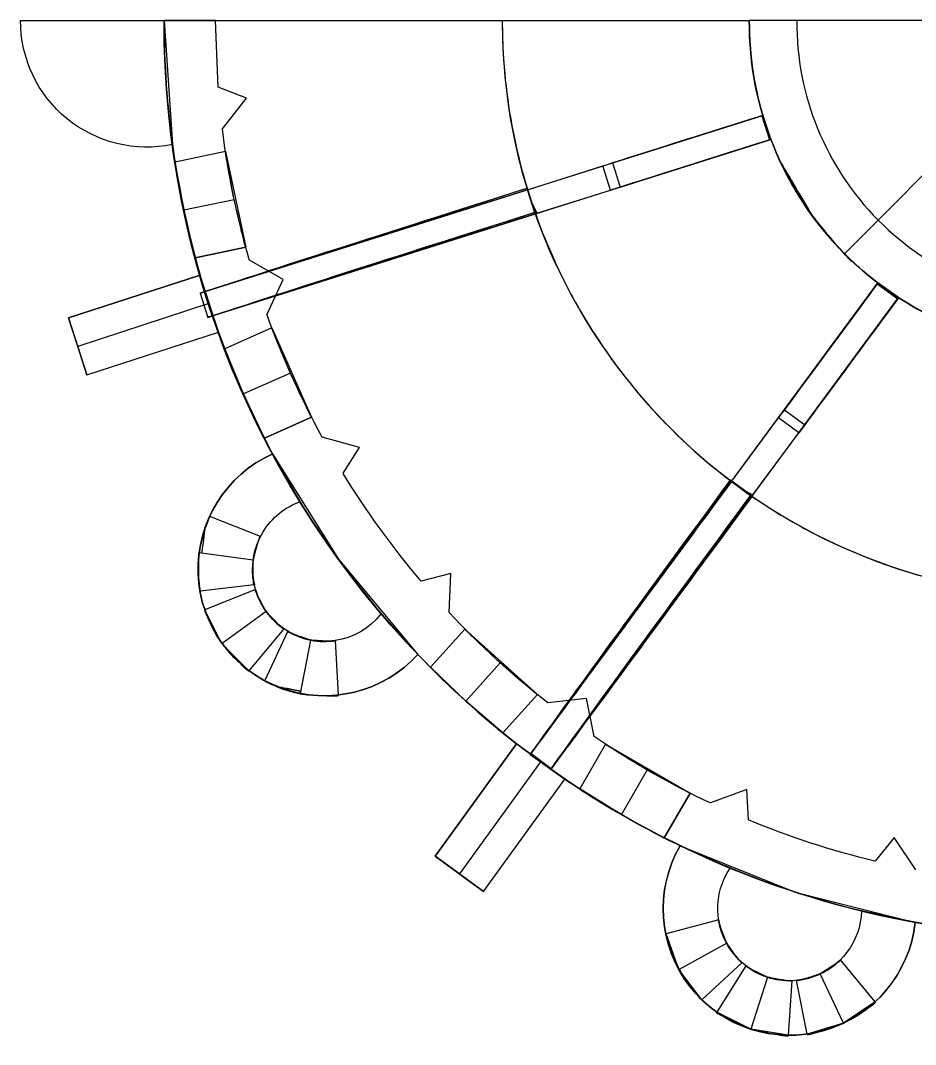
# Model space of a CAD drawing. Extents: x 146 to 208, y -275 to -29.
# Drawn here: x 157.13 to 178.26, y -86.88 to -62.7 of the extents above; entities that cross this region are included whole.
import ezdxf

# ---------------------------------------------------------------- set-up
doc = ezdxf.new("R2010")
doc.units = 0
doc.layers.add('MODEL$BOURGES', color=7, linetype='CONTINUOUS')

msp = doc.modelspace()

# ---------------------------------------------------------------- linework, layer by layer
at = {"layer": 'MODEL$BOURGES'}
for p, q in [((157.135, -62.705, 12.403), (160.521, -62.705, 23.635)), ((161.737, -62.705), (160.521, -62.705)), ((160.521, -62.705), (160.521, -62.705, 14.278)), ((161.737, -62.705, 14.278), (160.521, -62.705, 14.278)), ((160.521, -62.705, 14.278), (168.504, -62.705, 18.286)), ((160.521, -62.705, 23.635), (160.722, -65.633, 12.403)), ((161.797, -64.28), (161.737, -62.705)), ((161.737, -62.705), (161.737, -62.705, 14.278)), ((161.797, -64.28, 14.278), (161.737, -62.705, 14.278)), ((168.504, -62.705, 18.286), (168.504, -62.705, 25.995)), ((168.504, -62.705, 25.995), (174.335, -62.705, 30.167)), ((174.335, -62.705, 30.167), (174.335, -62.705, 43.05)), ((175.457, -62.705, 43.05), (174.335, -62.705, 43.05)), ((174.335, -62.705, 30.167), (174.335, -62.705, 43.05)), ((182.068, -62.705, 52.393), (175.457, -62.705, 43.05)), ((177.376, -67.416, 43.05), (182.036, -62.727, 52.393)), ((162.466, -64.542), (161.797, -64.28)), ((161.797, -64.28), (161.797, -64.28, 14.278)), ((162.466, -64.542, 14.278), (161.797, -64.28, 14.278)), ((161.897, -65.264), (162.466, -64.542)), ((161.897, -65.264, 14.278), (162.466, -64.542, 14.278)), ((162.466, -64.542), (162.466, -64.542, 14.278)), ((161.488, -69.105, 23.447), (174.653, -64.948, 38.115)), ((171.106, -66.068, 31.277), (174.653, -64.948, 34.829)), ((174.653, -64.948, 33.501), (174.633, -64.954, 33.043)), ((174.633, -64.954, 33.043), (174.813, -65.525, 33.043)), ((174.844, -65.515, 38.128), (174.653, -64.948, 38.115)), ((174.653, -64.948, 36.272), (174.844, -65.515, 36.279)), ((174.844, -65.515, 34.84), (174.653, -64.948, 34.829)), ((174.653, -64.948, 33.501), (174.653, -64.948, 34.829)), ((174.653, -64.948, 36.272), (174.653, -64.948, 38.115)), ((161.897, -65.264), (161.897, -65.264, 14.278)), ((174.712, -65.138, 30.167), (174.712, -65.138, 43.05)), ((161.668, -69.676, 23.447), (174.844, -65.515, 38.128)), ((171.286, -66.639, 31.277), (174.844, -65.515, 34.84)), ((174.844, -65.515, 33.767), (174.813, -65.525, 33.043)), ((174.844, -65.515, 33.767), (174.844, -65.515, 34.84)), ((174.844, -65.515, 36.279), (174.844, -65.515, 38.128)), ((161.972, -65.8, 8.615), (160.783, -66.05, 8.615)), ((161.972, -65.8, 3.873), (160.783, -66.05, 3.873)), ((161.972, -65.8, 8.615), (161.972, -65.8, 3.873)), ((161.972, -65.8, 3.873), (162.448, -68.056, 3.873)), ((174.963, -65.807, 34.564), (174.963, -65.807, 30.708)), ((160.783, -66.05, 3.873), (160.783, -66.05, 8.615)), ((160.991, -67.185, 3.873), (160.783, -66.05, 3.873)), ((169.101, -66.699, 25.995), (170.879, -66.14, 27.327)), ((171.059, -66.711, 27.319), (170.879, -66.14, 27.327)), ((171.106, -66.068, 31.277), (171.286, -66.639, 31.277)), ((169.101, -66.661, 25.995), (161.491, -69.104, 20.204)), ((169.101, -66.661, 24.304), (169.101, -66.661, 25.995)), ((169.276, -67.234, 24.304), (169.101, -66.661, 24.304)), ((169.276, -67.234, 25.995), (169.101, -66.661, 25.995)), ((169.101, -66.699, 25.995), (169.199, -67.008, 25.996)), ((169.101, -66.699, 25.995), (169.102, -66.7, 28.509)), ((169.282, -67.271, 28.509), (169.102, -66.7, 28.509)), ((169.324, -67.257, 26.022), (171.059, -66.711, 27.319)), ((162.178, -66.935, 10.405), (160.991, -67.185, 10.405)), ((161.259, -68.307, 3.873), (160.991, -67.185, 3.873)), ((169.199, -67.008, 25.996), (169.324, -67.257, 26.022)), ((169.199, -67.008, 25.996), (169.282, -67.27, 25.995)), ((169.276, -67.234, 25.995), (161.666, -69.677, 20.204)), ((169.276, -67.234, 24.304), (169.276, -67.234, 25.995)), ((169.324, -67.257, 26.022), (169.282, -67.27, 25.995)), ((169.282, -67.27, 25.995), (169.282, -67.271, 28.509)), ((176.586, -68.212, 43.05), (177.376, -67.416, 43.05)), ((169.401, -67.573, 18.307), (169.4, -67.573, 18.286)), ((169.401, -67.573, 18.307), (169.408, -67.593, 21.807)), ((161.259, -68.307, 8.615), (162.448, -68.056, 8.615)), ((162.448, -68.056, 3.873), (161.259, -68.307, 3.873)), ((162.448, -68.056, 3.873), (162.448, -68.056, 8.615)), ((161.259, -68.307, 8.615), (161.259, -68.307, 3.873)), ((163.331, -68.818), (162.535, -68.367)), ((162.535, -68.367), (162.535, -68.367, 14.278)), ((163.331, -68.818, 14.278), (162.535, -68.367, 14.278)), ((176.972, -68.574, 30.708), (176.972, -68.574, 34.564)), ((161.371, -68.714, 14.278), (158.264, -69.727, 14.278)), ((161.371, -68.714, 23.447), (158.264, -69.727, 23.447)), ((158.264, -69.727, 23.447), (161.371, -68.714, 23.447)), ((161.371, -68.714), (158.264, -69.727)), ((161.371, -68.714, 14.278), (158.264, -69.727, 14.278)), ((161.371, -68.714, 14.278), (161.371, -68.714, 23.447)), ((161.807, -70.06, 14.278), (161.371, -68.714, 14.278)), ((161.807, -70.06, 23.447), (161.371, -68.714, 23.447)), ((161.578, -69.389, 24.428), (161.371, -68.714, 23.447)), ((161.371, -68.714), (161.371, -68.714, 14.278)), ((162.951, -69.653), (163.331, -68.818)), ((162.951, -69.653, 14.278), (163.331, -68.818, 14.278)), ((163.331, -68.818), (163.331, -68.818, 14.278)), ((161.371, -69.142, 20.747), (161.488, -69.105, 23.447)), ((161.371, -69.142, 20.747), (161.551, -69.713, 20.747)), ((161.488, -69.105, 23.447), (161.668, -69.676, 23.447)), ((161.491, -69.104, 20.204), (161.491, -69.104, 16.807)), ((161.491, -69.104, 16.807), (161.666, -69.677, 16.807)), ((161.666, -69.677, 20.204), (161.491, -69.104, 20.204)), ((169.167, -80.03, 23.426), (177.37, -68.901, 38.115)), ((175.163, -71.895, 31.277), (177.37, -68.901, 34.829)), ((177.37, -68.901, 33.501), (177.357, -68.918, 33.043)), ((177.357, -68.918, 33.043), (177.839, -69.273, 33.043)), ((177.859, -69.246, 38.128), (177.37, -68.901, 38.115)), ((177.37, -68.901, 36.272), (177.859, -69.246, 36.279)), ((177.859, -69.246, 34.84), (177.37, -68.901, 34.829)), ((177.37, -68.901, 33.501), (177.37, -68.901, 34.829)), ((177.37, -68.901, 36.272), (177.37, -68.901, 38.115)), ((169.651, -80.383, 23.429), (177.859, -69.246, 38.128)), ((175.645, -72.25, 31.277), (177.859, -69.246, 34.84)), ((177.859, -69.246, 33.767), (177.839, -69.273, 33.043)), ((177.859, -69.246, 33.767), (177.859, -69.246, 34.84)), ((177.859, -69.246, 36.279), (177.859, -69.246, 38.128)), ((161.578, -69.389, 24.428), (158.483, -70.398, 24.428)), ((161.578, -69.389, 24.428), (161.807, -70.06, 23.447)), ((178.12, -69.409, 34.564), (178.12, -69.409, 30.708)), ((158.264, -69.727, 14.278), (158.264, -69.727, 23.447)), ((158.264, -69.727, 14.278), (158.7, -71.073, 14.278)), ((158.264, -69.727, 23.447), (158.7, -71.073, 23.447)), ((158.483, -70.398, 24.428), (158.264, -69.727, 23.447)), ((158.264, -69.727, 23.447), (158.7, -71.073, 23.447)), ((158.264, -69.727), (158.264, -69.727, 14.278)), ((158.264, -69.727), (158.7, -71.073)), ((158.264, -69.727, 14.278), (158.7, -71.073, 14.278)), ((161.551, -69.713, 20.747), (161.668, -69.676, 23.447)), ((161.666, -69.677, 20.204), (161.666, -69.677, 16.807)), ((162.951, -69.653), (162.951, -69.653, 14.278)), ((158.7, -71.073, 14.278), (161.807, -70.06, 14.278)), ((158.7, -71.073, 23.447), (161.807, -70.06, 23.447)), ((158.7, -71.073, 23.447), (161.807, -70.06, 23.447)), ((158.7, -71.073), (161.807, -70.06)), ((158.7, -71.073, 14.278), (161.807, -70.06, 14.278)), ((161.807, -70.06, 14.278), (161.807, -70.06, 23.447)), ((161.807, -70.06), (161.807, -70.06, 14.278)), ((163.065, -69.961, 8.615), (161.954, -70.455, 8.615)), ((163.065, -69.961, 3.873), (161.954, -70.455, 3.873)), ((163.065, -69.961, 8.615), (163.065, -69.961, 3.873)), ((163.065, -69.961, 3.873), (164.002, -72.068, 3.873)), ((158.7, -71.073, 23.447), (158.483, -70.398, 24.428)), ((161.954, -70.455, 3.873), (161.954, -70.455, 8.615)), ((162.394, -71.521, 3.873), (161.954, -70.455, 3.873)), ((158.7, -71.073, 14.278), (158.7, -71.073, 23.447)), ((158.7, -71.073), (158.7, -71.073, 14.278)), ((163.503, -71.028, 10.405), (162.394, -71.521, 10.405)), ((162.891, -72.562, 3.873), (162.394, -71.521, 3.873)), ((175.163, -71.895, 31.277), (175.645, -72.25, 31.277)), ((162.891, -72.562, 8.615), (164.002, -72.068, 8.615)), ((164.002, -72.068, 3.873), (162.891, -72.562, 3.873)), ((164.002, -72.068, 3.873), (164.002, -72.068, 8.615)), ((173.915, -73.585, 25.995), (175.022, -72.086, 27.327)), ((175.504, -72.442, 27.319), (175.022, -72.086, 27.327)), ((174.423, -73.905, 26.022), (175.504, -72.442, 27.319)), ((162.891, -72.562, 8.615), (162.891, -72.562, 3.873)), ((165.135, -72.789), (164.252, -72.54)), ((164.252, -72.54), (164.252, -72.54, 14.278)), ((165.135, -72.789, 14.278), (164.252, -72.54, 14.278)), ((163.732, -74.062), (163.085, -72.936)), ((163.085, -72.936), (163.085, -72.936, 12.403)), ((163.732, -74.062, 12.403), (163.085, -72.936, 12.403)), ((163.085, -72.936, 12.403), (164.639, -75.421, 23.635)), ((164.748, -73.395), (165.135, -72.789)), ((164.748, -73.395, 14.278), (165.135, -72.789, 14.278)), ((165.135, -72.789), (165.135, -72.789, 14.278)), ((164.748, -73.395), (164.748, -73.395, 14.278)), ((173.558, -73.311, 21.765), (173.542, -73.297, 18.286)), ((173.542, -73.297, 18.286), (174.297, -73.868, 18.286)), ((173.892, -73.555, 25.995), (169.181, -80.011, 20.204)), ((173.892, -73.555, 24.304), (173.892, -73.555, 25.995)), ((174.371, -73.914, 24.304), (173.892, -73.555, 24.304)), ((174.371, -73.914, 25.995), (173.892, -73.555, 25.995)), ((173.915, -73.585, 25.995), (174.176, -73.778, 25.996)), ((173.915, -73.585, 25.995), (173.916, -73.586, 28.509)), ((174.398, -73.941, 28.509), (173.916, -73.586, 28.509)), ((174.371, -73.914, 25.995), (169.659, -80.371, 20.204)), ((174.176, -73.778, 25.996), (174.423, -73.905, 26.022)), ((174.176, -73.778, 25.996), (174.397, -73.941, 25.995)), ((174.297, -73.868, 18.286), (174.297, -73.868, 18.308)), ((174.297, -73.868, 18.308), (174.315, -73.881, 21.808)), ((174.371, -73.914, 24.304), (174.371, -73.914, 25.995)), ((174.423, -73.905, 26.022), (174.397, -73.941, 25.995)), ((174.397, -73.941, 25.995), (174.398, -73.941, 28.509)), ((163.732, -74.062), (163.732, -74.062, 12.403)), ((161.486, -74.706, 2.935), (161.602, -74.412, 2.935)), ((161.602, -74.412, 2.935), (161.602, -74.412, 7.677)), ((162.8, -74.886, 7.677), (161.602, -74.412, 7.677)), ((162.8, -74.886, 2.935), (161.602, -74.412, 2.935)), ((161.384, -75.089, 2.935), (161.486, -74.706, 2.935)), ((161.486, -74.706, 8.914), (161.385, -75.088, 9.344)), ((162.8, -74.886, 7.677), (162.8, -74.886, 2.935)), ((162.863, -74.774), (162.863, -74.774, 12.403)), ((161.337, -75.447, 2.935), (161.384, -75.089, 2.935)), ((161.385, -75.088, 9.344), (161.354, -75.276, 9.468)), ((161.354, -75.276, 9.468), (161.337, -75.445, 9.36)), ((161.409, -75.283, 9.468), (161.354, -75.276, 9.468)), ((162.627, -75.444, 9.468), (161.409, -75.283, 9.468)), ((164.639, -75.421, 23.635), (166.515, -77.673, 12.403)), ((161.334, -75.843, 2.935), (161.337, -75.447, 2.935)), ((161.337, -75.447, 9.358), (161.334, -75.843, 8.941)), ((162.627, -75.497, 9.403), (162.627, -75.444, 9.468)), ((162.627, -75.549, 9.337), (162.627, -75.497, 9.403)), ((162.627, -75.598, 9.268), (162.627, -75.549, 9.337)), ((162.627, -75.645, 9.199), (162.627, -75.598, 9.268)), ((162.627, -75.689, 9.127), (162.627, -75.645, 9.199)), ((177.478, -75.522, 21.798), (177.421, -75.502, 22.147)), ((161.334, -75.843, 8.941), (161.338, -75.882, 8.873)), ((161.373, -76.174, 2.935), (161.334, -75.843, 2.935)), ((161.338, -75.882, 8.873), (161.342, -75.918, 8.804)), ((162.627, -75.731, 9.054), (162.627, -75.689, 9.127)), ((162.628, -75.77, 8.98), (162.627, -75.731, 9.054)), ((162.628, -75.807, 8.904), (162.628, -75.77, 8.98)), ((162.629, -75.841, 8.828), (162.628, -75.807, 8.904)), ((162.63, -75.872, 8.75), (162.629, -75.841, 8.828)), ((162.631, -75.901, 8.671), (162.63, -75.872, 8.75)), ((162.632, -75.927, 8.591), (162.631, -75.901, 8.671)), ((167.287, -75.762), (166.593, -75.944)), ((167.287, -75.762, 14.278), (166.593, -75.944, 14.278)), ((167.25, -76.682), (167.287, -75.762)), ((167.25, -76.682, 14.278), (167.287, -75.762, 14.278)), ((167.287, -75.762), (167.287, -75.762, 14.278)), ((161.342, -75.918, 8.804), (161.345, -75.953, 8.735)), ((161.345, -75.953, 8.735), (161.348, -75.984, 8.664)), ((161.348, -75.984, 8.664), (161.351, -76.014, 8.591)), ((161.351, -76.014, 8.591), (161.354, -76.041, 8.519)), ((161.354, -76.041, 8.519), (161.357, -76.065, 8.445)), ((161.357, -76.065, 8.445), (161.359, -76.088, 8.37)), ((161.359, -76.088, 8.37), (161.362, -76.107, 8.295)), ((161.362, -76.107, 8.295), (161.364, -76.125, 8.219)), ((161.364, -76.125, 8.219), (161.366, -76.139, 8.143)), ((161.366, -76.139, 8.143), (161.367, -76.151, 8.066)), ((161.367, -76.151, 8.066), (161.369, -76.161, 7.988)), ((162.652, -76.027, 2.935), (161.373, -76.174, 2.935)), ((162.681, -76.14, 7.677), (161.484, -76.615, 7.677)), ((162.681, -76.14, 2.935), (161.484, -76.615, 2.935)), ((162.633, -75.95, 8.51), (162.632, -75.927, 8.591)), ((162.635, -75.971, 8.429), (162.633, -75.95, 8.51)), ((162.636, -75.989, 8.346), (162.635, -75.971, 8.429)), ((162.638, -76.004, 8.264), (162.636, -75.989, 8.346)), ((162.639, -76.016, 8.181), (162.638, -76.004, 8.264)), ((162.641, -76.025, 8.097), (162.639, -76.016, 8.181)), ((162.643, -76.031, 8.013), (162.641, -76.025, 8.097)), ((162.645, -76.034, 7.929), (162.643, -76.031, 8.013)), ((162.648, -76.035, 7.845), (162.645, -76.034, 7.929)), ((162.65, -76.033, 7.761), (162.648, -76.035, 7.845)), ((162.652, -76.027, 7.677), (162.65, -76.033, 7.761)), ((162.652, -76.027, 2.935), (162.652, -76.027, 7.677)), ((162.681, -76.14, 7.677), (162.681, -76.14, 2.935)), ((166.593, -75.944), (166.593, -75.944, 14.278)), ((161.369, -76.161, 7.988), (161.37, -76.168, 7.911)), ((161.37, -76.168, 7.911), (161.371, -76.173, 7.833)), ((161.371, -76.173, 7.833), (161.372, -76.175, 7.755)), ((161.372, -76.175, 7.755), (161.373, -76.174, 7.677)), ((161.373, -76.174, 7.677), (161.373, -76.174, 2.935)), ((161.484, -76.615, 2.935), (161.484, -76.615, 7.677)), ((161.851, -77.355, 2.935), (161.484, -76.615, 2.935)), ((162.935, -76.661, 9.468), (161.893, -77.413, 9.468)), ((162.971, -76.7, 9.403), (162.935, -76.661, 9.468)), ((163.006, -76.737, 9.336), (162.971, -76.7, 9.403)), ((163.039, -76.773, 9.268), (163.006, -76.737, 9.336)), ((163.071, -76.807, 9.198), (163.039, -76.773, 9.268)), ((163.101, -76.838, 9.126), (163.071, -76.807, 9.198)), ((163.13, -76.869, 9.053), (163.101, -76.838, 9.126)), ((163.157, -76.897, 8.979), (163.13, -76.869, 9.053)), ((166.515, -77.673), (165.647, -76.708)), ((165.647, -76.708), (165.647, -76.708, 12.403)), ((166.515, -77.673, 12.403), (165.647, -76.708, 12.403)), ((167.25, -76.682), (167.25, -76.682, 14.278)), ((163.348, -77.066, 2.935), (162.52, -78.055, 2.935)), ((163.182, -76.923, 8.904), (163.157, -76.897, 8.979)), ((163.205, -76.947, 8.827), (163.182, -76.923, 8.904)), ((163.227, -76.969, 8.749), (163.205, -76.947, 8.827)), ((163.248, -76.989, 8.67), (163.227, -76.969, 8.749)), ((163.266, -77.007, 8.59), (163.248, -76.989, 8.67)), ((163.283, -77.023, 8.509), (163.266, -77.007, 8.59)), ((163.298, -77.037, 8.428), (163.283, -77.023, 8.509)), ((163.311, -77.049, 8.346), (163.298, -77.037, 8.428)), ((163.322, -77.059, 8.263), (163.311, -77.049, 8.346)), ((163.331, -77.066, 8.18), (163.322, -77.059, 8.263)), ((163.339, -77.071, 8.097), (163.331, -77.066, 8.18)), ((163.344, -77.075, 8.013), (163.339, -77.071, 8.097)), ((163.348, -77.076, 7.929), (163.344, -77.075, 8.013)), ((163.348, -77.066, 2.935), (163.348, -77.066, 7.677)), ((163.348, -77.066, 7.677), (163.35, -77.071, 7.761)), ((163.35, -77.075, 7.845), (163.348, -77.076, 7.929)), ((163.35, -77.071, 7.761), (163.35, -77.075, 7.845)), ((167.624, -77.071, 8.615), (166.807, -77.974, 8.615)), ((167.624, -77.071, 3.873), (166.807, -77.974, 3.873)), ((167.624, -77.071, 8.615), (167.624, -77.071, 3.873)), ((167.624, -77.071, 3.873), (169.334, -78.619, 3.873)), ((161.851, -77.355, 9.426), (161.893, -77.413, 9.468)), ((161.939, -77.476, 2.935), (161.851, -77.355, 2.935)), ((162.898, -78.297, 2.935), (163.445, -77.128, 2.935)), ((163.437, -77.13, 7.845), (163.44, -77.129, 7.761)), ((163.437, -77.132, 7.929), (163.437, -77.13, 7.845)), ((163.439, -77.135, 8.013), (163.437, -77.132, 7.929)), ((163.445, -77.139, 8.097), (163.439, -77.135, 8.013)), ((163.44, -77.129, 7.761), (163.445, -77.128, 7.677)), ((163.445, -77.128, 7.677), (163.445, -77.128, 2.935)), ((163.453, -77.144, 8.18), (163.445, -77.139, 8.097)), ((163.463, -77.149, 8.263), (163.453, -77.144, 8.18)), ((163.477, -77.155, 8.346), (163.463, -77.149, 8.263)), ((163.493, -77.162, 8.428), (163.477, -77.155, 8.346)), ((163.512, -77.17, 8.509), (163.493, -77.162, 8.428)), ((163.534, -77.179, 8.59), (163.512, -77.17, 8.509)), ((163.558, -77.188, 8.67), (163.534, -77.179, 8.59)), ((163.585, -77.198, 8.749), (163.558, -77.188, 8.67)), ((163.614, -77.208, 8.827), (163.585, -77.198, 8.749)), ((163.646, -77.22, 8.904), (163.614, -77.208, 8.827)), ((163.681, -77.232, 8.979), (163.646, -77.22, 8.904)), ((163.718, -77.245, 9.054), (163.681, -77.232, 8.979)), ((163.757, -77.258, 9.127), (163.718, -77.245, 9.054)), ((163.744, -78.595, 9.468), (163.989, -77.334, 9.468)), ((163.799, -77.272, 9.198), (163.757, -77.258, 9.127)), ((163.843, -77.287, 9.268), (163.799, -77.272, 9.198)), ((163.889, -77.302, 9.336), (163.843, -77.287, 9.268)), ((163.938, -77.318, 9.403), (163.889, -77.302, 9.336)), ((163.989, -77.334, 9.468), (163.938, -77.318, 9.403)), ((164.57, -77.345, 2.935), (164.57, -77.345, 7.677)), ((164.641, -78.635, 7.677), (164.57, -77.345, 7.677)), ((164.641, -78.635, 2.935), (164.57, -77.345, 2.935)), ((161.893, -77.413, 9.468), (161.939, -77.476, 9.423)), ((162.52, -78.055, 2.935), (161.939, -77.476, 2.935)), ((161.939, -77.476, 9.423), (161.976, -77.517, 9.381)), ((161.976, -77.517, 9.381), (162.013, -77.557, 9.337)), ((162.013, -77.557, 9.337), (162.048, -77.595, 9.292)), ((162.048, -77.595, 9.292), (162.083, -77.633, 9.244)), ((162.083, -77.633, 9.244), (162.116, -77.669, 9.195)), ((162.116, -77.669, 9.195), (162.148, -77.703, 9.145)), ((162.148, -77.703, 9.145), (162.179, -77.736, 9.092)), ((162.179, -77.736, 9.092), (162.209, -77.768, 9.038)), ((162.209, -77.768, 9.038), (162.238, -77.799, 8.983)), ((162.238, -77.799, 8.983), (162.266, -77.827, 8.926)), ((162.266, -77.827, 8.926), (162.292, -77.855, 8.868)), ((166.515, -77.673), (166.515, -77.673, 12.403)), ((162.292, -77.855, 8.868), (162.317, -77.881, 8.809)), ((162.317, -77.881, 8.809), (162.341, -77.905, 8.748)), ((162.341, -77.905, 8.748), (162.363, -77.927, 8.686)), ((162.363, -77.927, 8.686), (162.384, -77.948, 8.624)), ((162.384, -77.948, 8.624), (162.403, -77.967, 8.56)), ((162.403, -77.967, 8.56), (162.422, -77.985, 8.495)), ((162.422, -77.985, 8.495), (162.438, -78, 8.43)), ((162.438, -78, 8.43), (162.453, -78.014, 8.363)), ((162.453, -78.014, 8.363), (162.467, -78.026, 8.296)), ((162.467, -78.026, 8.296), (162.479, -78.037, 8.229)), ((162.479, -78.037, 8.229), (162.489, -78.045, 8.161)), ((162.489, -78.045, 8.161), (162.499, -78.052, 8.092)), ((162.499, -78.052, 8.092), (162.506, -78.057, 8.024)), ((162.506, -78.057, 8.024), (162.512, -78.06, 7.955)), ((162.512, -78.06, 7.955), (162.516, -78.062, 7.885)), ((162.516, -78.062, 7.885), (162.519, -78.061, 7.816)), ((162.519, -78.061, 7.816), (162.52, -78.059, 7.747)), ((162.52, -78.059, 7.747), (162.52, -78.055, 7.677)), ((162.52, -78.055, 7.677), (162.52, -78.055, 2.935)), ((166.807, -77.974, 3.873), (166.807, -77.974, 8.615)), ((167.642, -78.771, 3.873), (166.807, -77.974, 3.873)), ((168.457, -77.869, 10.405), (167.641, -78.771, 10.405)), ((162.898, -78.297, 7.677), (162.897, -78.298, 7.757)), ((162.897, -78.298, 7.757), (162.899, -78.299, 7.836)), ((162.898, -78.297, 2.935), (162.898, -78.297, 7.677)), ((163.178, -78.43, 2.935), (162.898, -78.297, 2.935)), ((162.899, -78.299, 7.836), (162.903, -78.302, 7.915)), ((162.903, -78.302, 7.915), (162.909, -78.305, 7.994)), ((162.909, -78.305, 7.994), (162.918, -78.31, 8.073)), ((162.918, -78.31, 8.073), (162.93, -78.316, 8.151)), ((162.93, -78.316, 8.151), (162.944, -78.322, 8.229)), ((162.944, -78.322, 8.229), (162.961, -78.33, 8.306)), ((162.961, -78.33, 8.306), (162.979, -78.339, 8.383)), ((162.979, -78.339, 8.383), (163.001, -78.349, 8.458)), ((163.001, -78.349, 8.458), (163.025, -78.36, 8.533)), ((163.025, -78.36, 8.533), (163.051, -78.372, 8.607)), ((163.051, -78.372, 8.607), (163.079, -78.385, 8.68)), ((163.079, -78.385, 8.68), (163.11, -78.399, 8.752)), ((163.11, -78.399, 8.752), (163.143, -78.414, 8.822)), ((163.143, -78.414, 8.822), (163.178, -78.43, 8.892)), ((163.178, -78.43, 8.923), (163.744, -78.539, 9.468)), ((163.178, -78.43, 8.892), (163.178, -78.43, 8.923)), ((163.59, -78.566, 2.935), (163.178, -78.43, 2.935)), ((163.909, -78.627, 2.935), (163.59, -78.566, 2.935)), ((163.909, -78.627, 2.935), (163.59, -78.566, 2.935)), ((163.733, -78.598, 9.468), (163.744, -78.539, 9.468)), ((163.739, -78.594, 9.465), (163.75, -78.54, 9.465)), ((163.744, -78.539, 9.468), (163.75, -78.54, 9.465)), ((163.733, -78.598, 9.468), (163.911, -78.627, 9.352)), ((163.739, -78.594, 9.465), (163.911, -78.627, 9.352)), ((163.739, -78.594, 9.465), (163.744, -78.595, 9.468)), ((163.744, -78.595, 9.468), (163.909, -78.627, 9.361)), ((163.909, -78.627, 9.361), (163.911, -78.627, 9.352)), ((164.342, -78.654, 2.935), (163.909, -78.627, 2.935)), ((164.641, -78.635, 2.935), (164.342, -78.654, 2.935)), ((164.641, -78.635, 7.677), (164.641, -78.635, 2.935)), ((168.517, -79.522, 3.873), (167.642, -78.771, 3.873)), ((168.517, -79.522, 8.615), (169.334, -78.619, 8.615)), ((169.334, -78.619, 3.873), (168.517, -79.522, 3.873)), ((169.334, -78.619, 3.873), (169.334, -78.619, 8.615)), ((170.492, -78.711), (169.583, -78.816)), ((170.492, -78.711, 14.278), (169.583, -78.816, 14.278)), ((170.673, -79.611), (170.492, -78.711)), ((170.492, -78.711), (170.492, -78.711, 14.278)), ((170.673, -79.611, 14.278), (170.492, -78.711, 14.278)), ((169.583, -78.816), (169.583, -78.816, 14.278)), ((168.517, -79.522, 8.615), (168.517, -79.522, 3.873)), ((170.673, -79.611), (170.673, -79.611, 14.278)), ((168.844, -79.783, 14.278), (166.924, -82.436, 14.278)), ((168.844, -79.783, 23.447), (166.924, -82.436, 23.447)), ((166.924, -82.436, 23.447), (168.844, -79.783, 23.447)), ((168.844, -79.783), (166.924, -82.436)), ((168.844, -79.783, 14.278), (166.924, -82.436, 14.278)), ((168.844, -79.783, 14.278), (168.844, -79.783, 23.447)), ((169.985, -80.615, 14.278), (168.844, -79.783, 14.278)), ((169.985, -80.615, 23.447), (168.844, -79.783, 23.447)), ((169.408, -80.208, 24.428), (168.844, -79.783, 23.447)), ((168.844, -79.783), (168.844, -79.783, 14.278)), ((169.181, -80.011, 20.204), (169.181, -80.011, 16.807)), ((169.181, -80.011, 16.807), (169.659, -80.371, 16.807)), ((169.659, -80.371, 20.204), (169.181, -80.011, 20.204)), ((170.943, -79.791, 8.615), (170.333, -80.846, 8.615)), ((170.943, -79.791, 3.873), (170.333, -80.846, 3.873)), ((170.943, -79.791, 8.615), (170.943, -79.791, 3.873)), ((170.943, -79.791, 3.873), (172.94, -80.946, 3.873)), ((169.408, -80.208, 24.428), (167.494, -82.852, 24.428)), ((169.167, -80.03, 20.988), (169.651, -80.383, 20.995)), ((169.651, -80.383, 23.429), (169.167, -80.03, 23.426)), ((169.167, -80.03, 20.988), (169.167, -80.03, 23.426)), ((169.408, -80.208, 24.428), (169.985, -80.615, 23.447)), ((169.651, -80.383, 20.995), (169.651, -80.383, 23.429)), ((169.659, -80.371, 20.204), (169.659, -80.371, 16.807)), ((171.925, -80.397, 10.405), (171.316, -81.45, 10.405)), ((168.065, -83.268, 14.278), (169.985, -80.615, 14.278)), ((168.065, -83.268, 23.447), (169.985, -80.615, 23.447)), ((168.065, -83.268, 23.447), (169.985, -80.615, 23.447)), ((168.065, -83.268), (169.985, -80.615)), ((168.065, -83.268, 14.278), (169.985, -80.615, 14.278)), ((169.985, -80.615, 14.278), (169.985, -80.615, 23.447)), ((169.985, -80.615), (169.985, -80.615, 14.278)), ((170.333, -80.846, 3.873), (170.333, -80.846, 8.615)), ((171.144, -81.351, 3.873), (170.333, -80.846, 3.873)), ((172.329, -82.002, 8.615), (172.94, -80.946, 8.615)), ((172.94, -80.946, 3.873), (172.329, -82.002, 3.873)), ((172.94, -80.946, 3.873), (172.94, -80.946, 8.615)), ((174.276, -80.859), (173.416, -81.178)), ((174.276, -80.859, 14.278), (173.416, -81.178, 14.278)), ((174.318, -81.578), (174.276, -80.859)), ((174.276, -80.859), (174.276, -80.859, 14.278)), ((174.318, -81.578, 14.278), (174.276, -80.859, 14.278)), ((173.416, -81.178), (173.416, -81.178, 14.278)), ((171.534, -81.577, 3.873), (171.144, -81.351, 3.873)), ((172.329, -82.002, 3.873), (171.534, -81.577, 3.873)), ((174.318, -81.578), (174.318, -81.578, 14.278)), ((172.329, -82.002, 8.615), (172.329, -82.002, 3.873)), ((172.618, -82.145), (172.618, -82.145, 14.278)), ((172.703, -82.187), (172.703, -82.187, 12.403)), ((173.887, -82.716), (172.703, -82.187)), ((173.887, -82.716, 12.403), (172.703, -82.187, 12.403)), ((172.703, -82.187, 12.403), (175.416, -83.28, 23.635)), ((177.757, -81.994), (177.303, -82.551)), ((177.757, -81.994, 14.278), (177.303, -82.551, 14.278)), ((178.266, -82.76), (177.757, -81.994)), ((177.757, -81.994), (177.757, -81.994, 14.278)), ((178.266, -82.76, 14.278), (177.757, -81.994, 14.278)), ((166.924, -82.436, 14.278), (166.924, -82.436, 23.447)), ((166.924, -82.436, 14.278), (168.065, -83.268, 14.278)), ((166.924, -82.436, 23.447), (168.065, -83.268, 23.447)), ((167.494, -82.852, 24.428), (166.924, -82.436, 23.447)), ((168.065, -83.268, 23.447), (166.924, -82.436, 23.447)), ((166.924, -82.436), (166.924, -82.436, 14.278)), ((166.924, -82.436), (168.065, -83.268)), ((166.924, -82.436, 14.278), (168.065, -83.268, 14.278)), ((177.303, -82.551), (177.303, -82.551, 14.278)), ((167.494, -82.852, 24.428), (168.065, -83.268, 23.447)), ((173.887, -82.716), (173.887, -82.716, 12.403)), ((168.065, -83.268, 14.278), (168.065, -83.268, 23.447)), ((168.065, -83.268), (168.065, -83.268, 14.278)), ((175.416, -83.28, 23.635), (178.252, -83.997, 12.403)), ((178.252, -83.997), (176.985, -83.727)), ((176.985, -83.727), (176.985, -83.727, 12.403)), ((178.252, -83.997, 12.403), (176.985, -83.727, 12.403)), ((173.615, -83.939, 7.677), (172.37, -84.265, 7.677)), ((173.615, -83.939, 2.935), (172.37, -84.265, 2.935)), ((173.615, -83.939, 7.677), (173.615, -83.939, 2.935)), ((178.252, -83.997), (178.252, -83.997, 12.403)), ((172.37, -84.265, 2.935), (172.37, -84.265, 7.677)), ((172.665, -85.087, 2.935), (172.37, -84.265, 2.935)), ((173.804, -84.491, 9.468), (172.677, -85.108, 9.468)), ((173.835, -84.534, 9.403), (173.804, -84.491, 9.468)), ((173.865, -84.576, 9.337), (173.835, -84.534, 9.403)), ((173.894, -84.616, 9.268), (173.865, -84.576, 9.337)), ((173.921, -84.653, 9.198), (173.894, -84.616, 9.268)), ((173.947, -84.689, 9.127), (173.921, -84.653, 9.198)), ((173.972, -84.722, 9.054), (173.947, -84.689, 9.127)), ((173.996, -84.754, 8.98), (173.972, -84.722, 9.054)), ((174.018, -84.783, 8.904), (173.996, -84.754, 8.98)), ((174.038, -84.81, 8.827), (174.018, -84.783, 8.904)), ((174.058, -84.835, 8.749), (174.038, -84.81, 8.827)), ((174.075, -84.858, 8.67), (174.058, -84.835, 8.749)), ((172.689, -85.131, 2.935), (172.665, -85.087, 2.935)), ((174.167, -84.947, 2.935), (173.219, -85.822, 2.935)), ((174.255, -85.02, 7.677), (173.568, -86.113, 7.677)), ((174.255, -85.02, 2.935), (173.568, -86.113, 2.935)), ((174.091, -84.878, 8.591), (174.075, -84.858, 8.67)), ((174.106, -84.896, 8.51), (174.091, -84.878, 8.591)), ((174.119, -84.912, 8.428), (174.106, -84.896, 8.51)), ((174.131, -84.925, 8.346), (174.119, -84.912, 8.428)), ((174.141, -84.936, 8.264), (174.131, -84.925, 8.346)), ((174.149, -84.945, 8.18), (174.141, -84.936, 8.264)), ((174.156, -84.951, 8.097), (174.149, -84.945, 8.18)), ((174.162, -84.955, 8.013), (174.156, -84.951, 8.097)), ((174.165, -84.956, 7.929), (174.162, -84.955, 8.013)), ((174.167, -84.956, 7.845), (174.165, -84.956, 7.929)), ((174.167, -84.947, 2.935), (174.167, -84.947, 7.677)), ((174.167, -84.947, 7.677), (174.168, -84.952, 7.761)), ((174.168, -84.952, 7.761), (174.167, -84.956, 7.845)), ((174.255, -85.02, 7.677), (174.255, -85.02, 2.935)), ((176.487, -84.878, 2.935), (176.487, -84.878, 7.677)), ((177.305, -85.875, 7.677), (176.487, -84.878, 7.677)), ((177.305, -85.875, 2.935), (176.487, -84.878, 2.935)), ((172.677, -85.108, 9.468), (172.708, -85.155, 9.43)), ((173.219, -85.822, 2.935), (172.689, -85.131, 2.935)), ((172.708, -85.155, 9.43), (172.739, -85.2, 9.391)), ((172.739, -85.2, 9.391), (172.77, -85.244, 9.349)), ((172.77, -85.244, 9.349), (172.799, -85.287, 9.306)), ((172.799, -85.287, 9.306), (172.828, -85.329, 9.261)), ((172.828, -85.329, 9.261), (172.856, -85.369, 9.214)), ((174.766, -85.29, 9.468), (174.369, -86.516, 9.468)), ((174.819, -85.301, 9.403), (174.766, -85.29, 9.468)), ((174.869, -85.31, 9.336), (174.819, -85.301, 9.403)), ((174.916, -85.319, 9.268), (174.869, -85.31, 9.336)), ((174.962, -85.328, 9.198), (174.916, -85.319, 9.268)), ((175.005, -85.336, 9.126), (174.962, -85.328, 9.198)), ((175.046, -85.343, 9.053), (175.005, -85.336, 9.126)), ((175.636, -85.331, 8.827), (175.606, -85.34, 8.749)), ((175.668, -85.321, 8.904), (175.636, -85.331, 8.827)), ((175.703, -85.311, 8.979), (175.668, -85.321, 8.904)), ((175.741, -85.299, 9.054), (175.703, -85.311, 8.979)), ((175.78, -85.287, 9.127), (175.741, -85.299, 9.054)), ((175.822, -85.274, 9.198), (175.78, -85.287, 9.127)), ((175.866, -85.259, 9.268), (175.822, -85.274, 9.198)), ((175.913, -85.244, 9.336), (175.866, -85.259, 9.268)), ((175.961, -85.228, 9.403), (175.913, -85.244, 9.336)), ((176.012, -85.212, 9.468), (175.961, -85.228, 9.403)), ((176.561, -86.377, 9.468), (176.012, -85.212, 9.468)), ((172.856, -85.369, 9.214), (172.883, -85.408, 9.166)), ((172.883, -85.408, 9.166), (172.91, -85.446, 9.116)), ((172.91, -85.446, 9.116), (172.935, -85.481, 9.064)), ((172.935, -85.481, 9.064), (172.96, -85.516, 9.011)), ((172.96, -85.516, 9.011), (172.983, -85.548, 8.957)), ((172.983, -85.548, 8.957), (173.006, -85.579, 8.901)), ((173.006, -85.579, 8.901), (173.028, -85.609, 8.843)), ((175.084, -85.35, 8.979), (175.046, -85.343, 9.053)), ((175.12, -85.356, 8.903), (175.084, -85.35, 8.979)), ((175.153, -85.362, 8.827), (175.12, -85.356, 8.903)), ((175.184, -85.367, 8.749), (175.153, -85.362, 8.827)), ((175.212, -85.371, 8.67), (175.184, -85.367, 8.749)), ((175.238, -85.375, 8.59), (175.212, -85.371, 8.67)), ((175.261, -85.378, 8.509), (175.238, -85.375, 8.59)), ((175.338, -85.373, 2.935), (175.254, -86.662, 2.935)), ((175.281, -85.38, 8.428), (175.261, -85.378, 8.509)), ((175.298, -85.382, 8.346), (175.281, -85.38, 8.428)), ((175.313, -85.383, 8.263), (175.298, -85.382, 8.346)), ((175.325, -85.383, 8.18), (175.313, -85.383, 8.263)), ((175.334, -85.383, 8.096), (175.325, -85.383, 8.18)), ((175.341, -85.382, 8.013), (175.334, -85.383, 8.096)), ((175.338, -85.373, 2.935), (175.338, -85.373, 7.677)), ((175.338, -85.373, 7.677), (175.343, -85.376, 7.761)), ((175.344, -85.381, 7.929), (175.341, -85.382, 8.013)), ((175.343, -85.376, 7.761), (175.345, -85.379, 7.845)), ((175.345, -85.379, 7.845), (175.344, -85.381, 7.929)), ((175.447, -85.373, 7.845), (175.448, -85.37, 7.761)), ((175.448, -85.375, 7.929), (175.447, -85.373, 7.845)), ((175.448, -85.37, 7.761), (175.453, -85.366, 7.677)), ((175.452, -85.376, 8.013), (175.448, -85.375, 7.929)), ((175.458, -85.375, 8.097), (175.452, -85.376, 8.013)), ((175.453, -85.366, 7.677), (175.453, -85.366, 2.935)), ((175.702, -86.634, 2.935), (175.453, -85.366, 2.935)), ((175.468, -85.374, 8.18), (175.458, -85.375, 8.097)), ((175.479, -85.372, 8.263), (175.468, -85.374, 8.18)), ((175.494, -85.369, 8.346), (175.479, -85.372, 8.263)), ((175.511, -85.366, 8.428), (175.494, -85.369, 8.346)), ((175.531, -85.361, 8.509), (175.511, -85.366, 8.428)), ((175.553, -85.355, 8.59), (175.531, -85.361, 8.509)), ((175.578, -85.348, 8.67), (175.553, -85.355, 8.59)), ((175.606, -85.34, 8.749), (175.578, -85.348, 8.67)), ((173.028, -85.609, 8.843), (173.048, -85.637, 8.785)), ((173.048, -85.637, 8.785), (173.068, -85.663, 8.726)), ((173.068, -85.663, 8.726), (173.086, -85.687, 8.665)), ((173.086, -85.687, 8.665), (173.103, -85.709, 8.603)), ((173.103, -85.709, 8.603), (173.119, -85.73, 8.541)), ((173.119, -85.73, 8.541), (173.134, -85.748, 8.477)), ((173.134, -85.748, 8.477), (173.148, -85.765, 8.413)), ((173.148, -85.765, 8.413), (173.161, -85.78, 8.348)), ((173.161, -85.78, 8.348), (173.172, -85.793, 8.283)), ((173.172, -85.793, 8.283), (173.182, -85.804, 8.217)), ((173.182, -85.804, 8.217), (173.191, -85.813, 8.15)), ((173.191, -85.813, 8.15), (173.199, -85.821, 8.083)), ((173.199, -85.821, 8.083), (173.206, -85.826, 8.016)), ((173.219, -85.827, 7.745), (173.219, -85.822, 7.677)), ((173.219, -85.822, 7.677), (173.219, -85.822, 2.935)), ((173.206, -85.826, 8.016), (173.211, -85.829, 7.948)), ((173.211, -85.829, 7.948), (173.215, -85.83, 7.881)), ((173.215, -85.83, 7.881), (173.218, -85.83, 7.813)), ((173.218, -85.83, 7.813), (173.219, -85.827, 7.745)), ((177.305, -85.875, 2.935), (176.561, -86.377, 2.935)), ((177.305, -85.875, 7.677), (177.305, -85.875, 2.935)), ((173.568, -86.113, 2.935), (173.568, -86.113, 7.677)), ((174.374, -86.518, 2.935), (173.568, -86.113, 2.935)), ((174.369, -86.516, 9.468), (174.424, -86.528, 9.43)), ((175.254, -86.662, 2.935), (174.374, -86.518, 2.935)), ((174.424, -86.528, 9.43), (174.478, -86.54, 9.391)), ((174.478, -86.54, 9.391), (174.531, -86.551, 9.349)), ((176.561, -86.377, 2.935), (175.702, -86.634, 2.935)), ((176.054, -86.552, 8.956), (176.092, -86.539, 9.011)), ((176.092, -86.539, 9.011), (176.132, -86.526, 9.064)), ((176.132, -86.526, 9.064), (176.174, -86.512, 9.116)), ((176.174, -86.512, 9.116), (176.217, -86.497, 9.166)), ((176.217, -86.497, 9.166), (176.262, -86.482, 9.214)), ((176.262, -86.482, 9.214), (176.309, -86.466, 9.261)), ((176.309, -86.466, 9.261), (176.356, -86.449, 9.306)), ((176.356, -86.449, 9.306), (176.406, -86.432, 9.349)), ((176.406, -86.432, 9.349), (176.456, -86.414, 9.391)), ((176.456, -86.414, 9.391), (176.508, -86.396, 9.43)), ((176.508, -86.396, 9.43), (176.561, -86.377, 9.468)), ((174.531, -86.551, 9.349), (174.582, -86.562, 9.306)), ((174.582, -86.562, 9.306), (174.631, -86.573, 9.261)), ((174.631, -86.573, 9.261), (174.679, -86.583, 9.214)), ((174.679, -86.583, 9.214), (174.726, -86.592, 9.166)), ((174.726, -86.592, 9.166), (174.77, -86.601, 9.116)), ((174.77, -86.601, 9.116), (174.814, -86.61, 9.064)), ((174.814, -86.61, 9.064), (174.855, -86.618, 9.011)), ((174.855, -86.618, 9.011), (174.895, -86.625, 8.956)), ((174.895, -86.625, 8.956), (174.932, -86.633, 8.901)), ((174.932, -86.633, 8.901), (174.968, -86.639, 8.843)), ((174.968, -86.639, 8.843), (175.002, -86.645, 8.785)), ((175.002, -86.645, 8.785), (175.034, -86.651, 8.725)), ((175.034, -86.651, 8.725), (175.064, -86.656, 8.665)), ((175.064, -86.656, 8.665), (175.092, -86.66, 8.603)), ((175.092, -86.66, 8.603), (175.118, -86.664, 8.541)), ((175.118, -86.664, 8.541), (175.141, -86.667, 8.477)), ((175.141, -86.667, 8.477), (175.163, -86.67, 8.413)), ((175.163, -86.67, 8.413), (175.182, -86.672, 8.348)), ((175.182, -86.672, 8.348), (175.2, -86.674, 8.283)), ((175.2, -86.674, 8.283), (175.215, -86.675, 8.217)), ((175.215, -86.675, 8.217), (175.228, -86.675, 8.15)), ((175.228, -86.675, 8.15), (175.238, -86.675, 8.083)), ((175.238, -86.675, 8.083), (175.246, -86.674, 8.016)), ((175.246, -86.674, 8.016), (175.253, -86.673, 7.948)), ((175.253, -86.673, 7.948), (175.256, -86.671, 7.881)), ((175.257, -86.666, 7.745), (175.254, -86.662, 7.677)), ((175.254, -86.662, 7.677), (175.254, -86.662, 2.935)), ((175.256, -86.671, 7.881), (175.258, -86.669, 7.813)), ((175.258, -86.669, 7.813), (175.257, -86.666, 7.745)), ((175.702, -86.634, 7.677), (175.699, -86.638, 7.745)), ((175.699, -86.638, 7.745), (175.699, -86.641, 7.813)), ((175.699, -86.641, 7.813), (175.701, -86.643, 7.881)), ((175.701, -86.643, 7.881), (175.705, -86.644, 7.948)), ((175.702, -86.634, 2.935), (175.702, -86.634, 7.677)), ((175.705, -86.644, 7.948), (175.711, -86.645, 8.016)), ((175.711, -86.645, 8.016), (175.719, -86.644, 8.083)), ((175.719, -86.644, 8.083), (175.73, -86.643, 8.15)), ((175.73, -86.643, 8.15), (175.742, -86.641, 8.217)), ((175.742, -86.641, 8.217), (175.757, -86.638, 8.283)), ((175.757, -86.638, 8.283), (175.774, -86.634, 8.348)), ((175.774, -86.634, 8.348), (175.793, -86.63, 8.413)), ((175.793, -86.63, 8.413), (175.814, -86.624, 8.477)), ((175.814, -86.624, 8.477), (175.837, -86.618, 8.541)), ((175.837, -86.618, 8.541), (175.862, -86.611, 8.603)), ((175.862, -86.611, 8.603), (175.89, -86.603, 8.665)), ((175.89, -86.603, 8.665), (175.919, -86.594, 8.726)), ((175.919, -86.594, 8.726), (175.95, -86.585, 8.785)), ((175.95, -86.585, 8.785), (175.983, -86.575, 8.843)), ((175.983, -86.575, 8.843), (176.017, -86.564, 8.901)), ((176.017, -86.564, 8.901), (176.054, -86.552, 8.956))]:
    msp.add_line(p, q, dxfattribs=at)
at = {"layer": 'MODEL$BOURGES', "extrusion": (0, 0, -1)}
for centre, radius, start, end in [((-160.117, -62.712, -12.403), 2.983, 258.3104, 0.1403), ((-182.12, -62.742, -14.278), 21.599, 271.9852, 0.099), ((-182.079, -62.754, -30.167), 7.743, 270, 0.3633), ((-182.222, -62.706), 20.485, 343.9557, 352.8251), ((-182.222, -62.706, -14.278), 20.485, 343.9557, 352.8251), ((-182.111, -62.744, -23.447), 21.581, 340.1853, 343.942), ((-182.194, -62.715), 20.455, 331.2948, 340.1728), ((-182.194, -62.715, -14.278), 20.455, 331.2948, 340.1728), ((-164.31, -75.659, -12.403), 2.986, 222.4068, 65.7994), ((-182.159, -62.736), 20.415, 319.6832, 328.5229), ((-182.159, -62.736, -14.278), 20.415, 319.6832, 328.5229), ((-164.312, -75.657), 1.697, 31.3601, 70.0127), ((-164.312, -75.657, -12.403), 1.697, 31.3601, 70.0127), ((-164.308, -75.665), 1.698, 217.9205, 31.6578), ((-164.308, -75.665, -12.403), 1.698, 217.9205, 31.6578), ((-182.124, -62.767), 20.368, 308.0039, 316.9072), ((-182.124, -62.767, -14.278), 20.368, 308.0039, 316.9072), ((-182.095, -62.805), 20.32, 295.2871, 304.2045), ((-182.095, -62.805, -14.278), 20.32, 295.2871, 304.2045), ((-182.053, -62.869, -23.447), 21.46, 304.2182, 307.9882), ((-182.081, -62.837), 20.286, 283.6253, 292.5024), ((-182.081, -62.837, -14.278), 20.286, 283.6253, 292.5024), ((-175.286, -83.678, -12.403), 2.983, 186.1214, 30.0063), ((-175.288, -83.675), 1.698, 181.7535, 34.3742), ((-175.288, -83.675, -12.403), 1.698, 181.7535, 34.3742)]:
    msp.add_arc(centre, radius, start, end, dxfattribs=at)
at = {"layer": 'MODEL$BOURGES'}
for centre, radius, start, end in [((182.235, -62.696), 21.714, 180.023, 196.0894), ((182.235, -62.696, 14.278), 21.714, 180.023, 196.0894), ((182.107, -62.728, 25.995), 13.602, 179.9014, 266.1583), ((182.195, -62.703, 18.286), 13.69, 180.008, 200.8414), ((182.105, -62.729, 18.286), 13.601, 179.8963, 266.1634), ((182.079, -62.754, 43.05), 7.743, 179.6367, 224.8183), ((182.079, -62.754, 30.167), 7.743, 179.6367, 197.9344), ((182.079, -62.754, 43.05), 7.743, 179.6367, 197.9344), ((182.079, -62.754, 43.05), 6.622, 179.5751, 224.7568), ((182.079, -62.754, 30.708), 7.743, 203.2219, 215.9788), ((182.079, -62.754, 30.708), 7.743, 215.9788, 228.7353), ((182.079, -62.754, 43.05), 6.622, 224.7568, 269.9385), ((182.079, -62.754, 43.05), 7.743, 224.8183, 270), ((182.079, -62.754, 30.708), 7.743, 239.2547, 252.0115), ((182.147, -62.746), 21.615, 199.7773, 232.0165), ((182.147, -62.746, 14.278), 21.615, 199.7773, 232.0165), ((164.31, -75.659), 2.986, 114.2006, 317.5932), ((164.31, -75.659, 12.403), 2.986, 114.2006, 317.5932), ((164.321, -75.663, 2.935), 1.708, 152.9226, 192.3256), ((164.315, -75.665, 2.935), 1.702, 196.1868, 235.3797), ((164.309, -75.675, 2.935), 1.69, 239.2878, 278.8866), ((181.844, -63.243), 21.034, 235.68, 243.9818), ((181.844, -63.243, 14.278), 21.034, 235.68, 243.9818), ((175.286, -83.678), 2.983, 150.0026, 353.8697), ((175.286, -83.678, 12.403), 2.983, 150.0026, 353.8697), ((182.091, -62.806), 21.535, 243.9023, 268.0869), ((182.091, -62.806, 14.278), 21.535, 243.9023, 268.0869), ((175.298, -83.673, 2.935), 1.704, 188.9966, 228.3874), ((175.29, -83.682, 2.935), 1.691, 232.2596, 271.6314), ((175.289, -83.681, 2.935), 1.693, 275.5361, 315.0092)]:
    msp.add_arc(centre, radius, start, end, dxfattribs=at)
at = {"layer": 'MODEL$BOURGES', "extrusion": (0.301098, -0.953593, -1.91497e-10)}
msp.add_arc((149.898, 26.814, 114.522), 6.883, 115.1685, 175.725, dxfattribs=at)
at = {"layer": 'MODEL$BOURGES', "extrusion": (0.301098, -0.953593, -2.0592e-10)}
msp.add_arc((150.843, 29.522, 114.522), 7.772, 119.7063, 166.9475, dxfattribs=at)
at = {"layer": 'MODEL$BOURGES', "extrusion": (-0.952607, -0.300786, 0.045473)}
msp.add_arc((114.653, 40.663, -145.316), 0.528, 255.6168, 332.2058, dxfattribs=at)
at = {"layer": 'MODEL$BOURGES', "extrusion": (0.301098, -0.953593, -2.05899e-10)}
msp.add_arc((150.843, 29.521, 115.12), 7.772, 119.6045, 166.947, dxfattribs=at)
at = {"layer": 'MODEL$BOURGES', "extrusion": (0.301098, -0.953593, -1.91496e-10)}
msp.add_arc((149.898, 26.814, 115.12), 6.882, 115.1675, 175.7959, dxfattribs=at)
at = {"layer": 'MODEL$BOURGES', "extrusion": (-0.980773, -0.194865, -0.010545)}
msp.add_arc((98.013, 7.11, -146.127), 1.911, 113.3468, 181.0677, dxfattribs=at)
at = {"layer": 'MODEL$BOURGES', "extrusion": (-0.868614, -0.492522, -0.054147)}
msp.add_arc((144.829, 27.62, -121.435), 1.349, 108.1208, 162.3195, dxfattribs=at)
at = {"layer": 'MODEL$BOURGES', "extrusion": (-0.861012, -0.508584, -2.84579e-07)}
msp.add_arc((147.357, 37.519, -117.148), 1.455, 89.6903, 270.31, dxfattribs=at)
at = {"layer": 'MODEL$BOURGES', "extrusion": (0.980667, 0.195429, 0.00995)}
msp.add_arc((-98.111, 7.21, 144.852), 1.911, 358.9314, 66.653, dxfattribs=at)
at = {"layer": 'MODEL$BOURGES', "extrusion": (0.301123, -0.953585, 2.46646e-05)}
for centre in [(146.037, 15.305, 114.526), (146.037, 15.305, 115.124)]:
    msp.add_arc(centre, 14.07, 110.2446, 157.2584, dxfattribs=at)
at = {"layer": 'MODEL$BOURGES', "extrusion": (-0.298837, 0.954274, -0.007594)}
for centre in [(-146.797, 9.728, -114.331), (-146.793, 9.723, -114.93)]:
    msp.add_arc(centre, 14.713, 24.9726, 68.6995, dxfattribs=at)
at = {"layer": 'MODEL$BOURGES', "extrusion": (-0.867072, -0.495406, -0.052532)}
msp.add_arc((144.387, 27.862, -120.916), 1.327, 17.0181, 71.8376, dxfattribs=at)
at = {"layer": 'MODEL$BOURGES', "extrusion": (-0.975903, -0.217948, -0.010549)}
msp.add_arc((99.916, 7.134, -143.792), 1.911, 358.9324, 66.6533, dxfattribs=at)
at = {"layer": 'MODEL$BOURGES', "extrusion": (0.976073, 0.217214, 0.009953)}
msp.add_arc((-99.795, 7.231, 142.649), 1.911, 113.347, 181.0687, dxfattribs=at)
at = {"layer": 'MODEL$BOURGES', "extrusion": (-0.739598, -0.670995, -0.052531)}
msp.add_arc((169.247, 29.663, -86.686), 1.327, 108.1629, 162.9819, dxfattribs=at)
at = {"layer": 'MODEL$BOURGES', "extrusion": (-0.781571, -0.621577, 0.052813)}
msp.add_arc((162.108, 42.529, -93.671), 1.461, 270.0934, 357.5046, dxfattribs=at)
at = {"layer": 'MODEL$BOURGES', "extrusion": (-0.778407, -0.62627, -0.04324)}
msp.add_arc((162.647, 33.378, -96.389), 1.46, 357.8066, 89.931, dxfattribs=at)
at = {"layer": 'MODEL$BOURGES', "extrusion": (0.913974, 0.405444, 0.016337)}
msp.add_arc((-131.528, 19.708, 127.786), 1.047, 0.7559, 82.6431, dxfattribs=at)
at = {"layer": 'MODEL$BOURGES', "extrusion": (-0.737577, -0.673058, -0.054523)}
msp.add_arc((168.658, 29.495, -86.26), 1.349, 17.6774, 71.8784, dxfattribs=at)
at = {"layer": 'MODEL$BOURGES', "extrusion": (0.90178, 0.431895, 0.016117)}
msp.add_arc((-134.903, 19.812, 123.9), 1.036, 98.1913, 179.8414, dxfattribs=at)
at = {"layer": 'MODEL$BOURGES', "extrusion": (0.804979, -0.593304, -1.91501e-10)}
msp.add_arc((52.677, 26.814, 183.658), 6.883, 115.1685, 175.725, dxfattribs=at)
at = {"layer": 'MODEL$BOURGES', "extrusion": (0.804979, -0.593304, -2.05888e-10)}
msp.add_arc((53.622, 29.522, 183.658), 7.772, 119.7063, 166.9475, dxfattribs=at)
at = {"layer": 'MODEL$BOURGES', "extrusion": (-0.59269, -0.804146, 0.045473)}
msp.add_arc((183.789, 36.242, -48.196), 0.528, 255.6168, 332.2058, dxfattribs=at)
at = {"layer": 'MODEL$BOURGES', "extrusion": (0.852717, 0.522108, 0.016645)}
msp.add_arc((-148.933, 19.977, 109.318), 1.037, 0.8185, 82.0241, dxfattribs=at)
at = {"layer": 'MODEL$BOURGES', "extrusion": (0.804979, -0.593304, -1.91502e-10)}
msp.add_arc((52.676, 26.814, 184.257), 6.882, 115.1675, 175.7959, dxfattribs=at)
at = {"layer": 'MODEL$BOURGES', "extrusion": (0.804979, -0.593304, -2.05917e-10)}
msp.add_arc((53.622, 29.521, 184.257), 7.772, 119.6045, 166.947, dxfattribs=at)
at = {"layer": 'MODEL$BOURGES', "extrusion": (-0.412706, -0.909254, -0.054147)}
msp.add_arc((192.167, 33.539, -12.273), 1.349, 108.1208, 162.3195, dxfattribs=at)
at = {"layer": 'MODEL$BOURGES', "extrusion": (-0.918398, -0.395516, -0.010559)}
msp.add_arc((130.665, 7.361, -122.179), 1.911, 113.3468, 181.0678, dxfattribs=at)
at = {"layer": 'MODEL$BOURGES', "extrusion": (0.838013, 0.545419, 0.015904)}
msp.add_arc((-151.579, 20.129, 105.161), 1.034, 98.7073, 180.0452, dxfattribs=at)
at = {"layer": 'MODEL$BOURGES', "extrusion": (0.918187, 0.396022, 0.009977)}
msp.add_arc((-130.745, 7.445, 120.888), 1.911, 358.9313, 66.653, dxfattribs=at)
at = {"layer": 'MODEL$BOURGES', "extrusion": (0.777931, 0.628131, 0.016585)}
msp.add_arc((-163.553, 20.313, 89.045), 1.034, 0.6325, 81.9742, dxfattribs=at)
at = {"layer": 'MODEL$BOURGES', "extrusion": (-0.908798, -0.417102, -0.010565)}
msp.add_arc((131.997, 7.393, -119.076), 1.911, 358.9325, 66.6533, dxfattribs=at)
at = {"layer": 'MODEL$BOURGES', "extrusion": (0.909175, 0.416295, 0.009994)}
msp.add_arc((-131.878, 7.472, 117.975), 1.911, 113.347, 181.0687, dxfattribs=at)
at = {"layer": 'MODEL$BOURGES', "extrusion": (0.7603, 0.649374, 0.016006)}
msp.add_arc((-165.639, 20.436, 84.488), 1.037, 98.6467, 179.8619, dxfattribs=at)
at = {"layer": 'MODEL$BOURGES', "extrusion": (0.689457, 0.72413, 0.016859)}
msp.add_arc((-175.484, 20.647, 66.916), 1.037, 0.8501, 82.4896, dxfattribs=at)
at = {"layer": 'MODEL$BOURGES', "extrusion": (0.668201, 0.743809, 0.016001)}
msp.add_arc((-177.057, 20.778, 61.791), 1.046, 97.9982, 179.9432, dxfattribs=at)
at = {"layer": 'MODEL$BOURGES', "extrusion": (0.804994, -0.593283, 2.46646e-05)}
for centre, start, end in [((48.815, 15.301, 183.659), 110.2466, 156.1839), ((48.815, 15.301, 184.258), 110.2467, 156.1528)]:
    msp.add_arc(centre, 14.073, start, end, dxfattribs=at)
at = {"layer": 'MODEL$BOURGES', "extrusion": (-0.803549, 0.59519, -0.007594)}
for centre in [(-49.74, 9.201, -183.695), (-49.736, 9.197, -184.293)]:
    msp.add_arc(centre, 14.713, 24.9726, 68.6995, dxfattribs=at)
at = {"layer": 'MODEL$BOURGES', "extrusion": (0.52994, 0.847878, 0.016308)}
msp.add_arc((-188.022, 21.306, 30.09), 1.047, 0.7716, 82.675, dxfattribs=at)
at = {"layer": 'MODEL$BOURGES', "extrusion": (0.9438, -0.330354, 0.010379)}
msp.add_arc((-19.215, 5.891, 177.182), 2.371, 358.7248, 29.9458, dxfattribs=at)
at = {"layer": 'MODEL$BOURGES', "extrusion": (0.50396, 0.863589, 0.015457)}
msp.add_arc((-188.557, 21.433, 24.354), 1.036, 98.1986, 179.8539, dxfattribs=at)
at = {"layer": 'MODEL$BOURGES', "extrusion": (0.991279, -0.131779, -1.51914e-12)}
msp.add_arc((-54.144, 8.057, 169.922), 1.616, 32.0302, 60.8315, dxfattribs=at)
at = {"layer": 'MODEL$BOURGES', "extrusion": (-0.975917, 0.216487, -0.026835)}
msp.add_arc((40.29, 3.172, -175.297), 2.447, 139.3473, 184.6189, dxfattribs=at)
at = {"layer": 'MODEL$BOURGES', "extrusion": (0.413592, 0.91032, 0.016101)}
msp.add_arc((-192.089, 21.717, 4.98), 1.037, 0.8357, 82.0404, dxfattribs=at)
at = {"layer": 'MODEL$BOURGES', "extrusion": (-0.399087, -0.916235, -0.03527)}
msp.add_arc((191.838, 21.729, -2.41), 1.033, 19.5913, 81.2807, dxfattribs=at)
at = {"layer": 'MODEL$BOURGES', "extrusion": (0.991279, -0.131779, -2.2338e-08)}
msp.add_arc((-52.638, 8.156, 169.872), 1.496, 126.3991, 126.5218, dxfattribs=at)
at = {"layer": 'MODEL$BOURGES', "extrusion": (0.291505, 0.956435, 0.016009)}
msp.add_arc((-192.82, 22.112, -20.148), 1.034, 0.6475, 81.9906, dxfattribs=at)
at = {"layer": 'MODEL$BOURGES', "extrusion": (-0.859831, -0.509897, -0.026386)}
msp.add_arc((150.922, 5.205, -101.257), 2.461, 139.6398, 184.6068, dxfattribs=at)
at = {"layer": 'MODEL$BOURGES', "extrusion": (0.859819, 0.509409, 0.03484)}
msp.add_arc((-150.216, 4.325, 100.086), 1.994, 356.2004, 54.2271, dxfattribs=at)
at = {"layer": 'MODEL$BOURGES', "extrusion": (-0.679703, -0.73341, -0.010604)}
msp.add_arc((177.244, 8.041, -57.501), 1.911, 113.3469, 181.0677, dxfattribs=at)
at = {"layer": 'MODEL$BOURGES', "extrusion": (-0.099448, -0.994688, -0.026564)}
msp.add_arc((168.997, 9.481, 60.364), 2.459, 355.4167, 40.4308, dxfattribs=at)
at = {"layer": 'MODEL$BOURGES', "extrusion": (0.679381, 0.733717, 0.010006)}
msp.add_arc((-177.283, 8.089, 56.201), 1.911, 358.9315, 66.653, dxfattribs=at)
at = {"layer": 'MODEL$BOURGES', "extrusion": (-0.66211, -0.749332, -0.010612)}
msp.add_arc((177.041, 8.085, -53.298), 1.911, 358.9326, 66.6534, dxfattribs=at)
at = {"layer": 'MODEL$BOURGES', "extrusion": (0.09418, 0.974575, 0.203305)}
msp.add_arc((-171.328, 20.594, -59.254), 1.592, 31.119, 60.0774, dxfattribs=at)
at = {"layer": 'MODEL$BOURGES', "extrusion": (-0.18864, -0.982046, 1.85959e-13)}
msp.add_arc((176.433, 8.063, 46.24), 1.618, 119.9286, 149.1854, dxfattribs=at)
at = {"layer": 'MODEL$BOURGES', "extrusion": (0.079137, 0.996428, 0.029479)}
msp.add_arc((-168.314, 9.719, -65.099), 2.039, 129.8024, 183.3132, dxfattribs=at)
at = {"layer": 'MODEL$BOURGES', "extrusion": (0.662781, 0.748747, 0.010013)}
msp.add_arc((-176.98, 8.128, 52.234), 1.911, 113.347, 181.0686, dxfattribs=at)
at = {"layer": 'MODEL$BOURGES', "extrusion": (-0.510764, -0.859655, -0.010629)}
msp.add_arc((189.628, 8.451, -18.81), 1.911, 113.3468, 181.0677, dxfattribs=at)
at = {"layer": 'MODEL$BOURGES', "extrusion": (-0.490178, -0.871557, -0.010637)}
msp.add_arc((188.504, 8.499, -14.314), 1.911, 358.9326, 66.6533, dxfattribs=at)
at = {"layer": 'MODEL$BOURGES', "extrusion": (0.5101, 0.860054, 0.010227)}
msp.add_arc((-189.656, 8.473, 17.443), 1.911, 358.9314, 66.6528, dxfattribs=at)
at = {"layer": 'MODEL$BOURGES', "extrusion": (0.500674, 0.865636, -8.21565e-12)}
msp.add_arc((-188.32, 8.651, 15.267), 1.911, 113.3487, 121.9056, dxfattribs=at)
at = {"layer": 'MODEL$BOURGES', "extrusion": (0.483868, 0.875108, 0.007558)}
msp.add_arc((-188.579, 8.562, 11.689), 1.911, 121.8964, 181.0652, dxfattribs=at)
at = {"layer": 'MODEL$BOURGES', "extrusion": (-0.916428, -0.399312, -0.026658)}
msp.add_arc((148.746, 4.523, -125.793), 2.451, 139.4458, 184.615, dxfattribs=at)
at = {"layer": 'MODEL$BOURGES', "extrusion": (0.909184, 0.414534, 0.039316)}
msp.add_arc((-150.136, 3.022, 122.087), 1.961, 355.8312, 57.2347, dxfattribs=at)
at = {"layer": 'MODEL$BOURGES', "extrusion": (-0.393671, -0.91887, -0.026468)}
msp.add_arc((196.111, 8.125, 9.32), 2.463, 139.6969, 184.6071, dxfattribs=at)
at = {"layer": 'MODEL$BOURGES', "extrusion": (0.5064, -0.861889, -0.026568)}
msp.add_arc((106.718, 12.192, 162.324), 2.458, 355.3878, 40.4078, dxfattribs=at)
at = {"layer": 'MODEL$BOURGES', "extrusion": (-0.491629, 0.869907, 0.039535)}
msp.add_arc((-110.152, 14.219, -161.568), 1.961, 122.765, 184.1809, dxfattribs=at)
at = {"layer": 'MODEL$BOURGES', "extrusion": (0.377647, 0.925105, 0.039542)}
msp.add_arc((-195.196, 8.373, -13.812), 1.961, 355.8105, 57.2288, dxfattribs=at)

doc.saveas('drawing.dxf')
